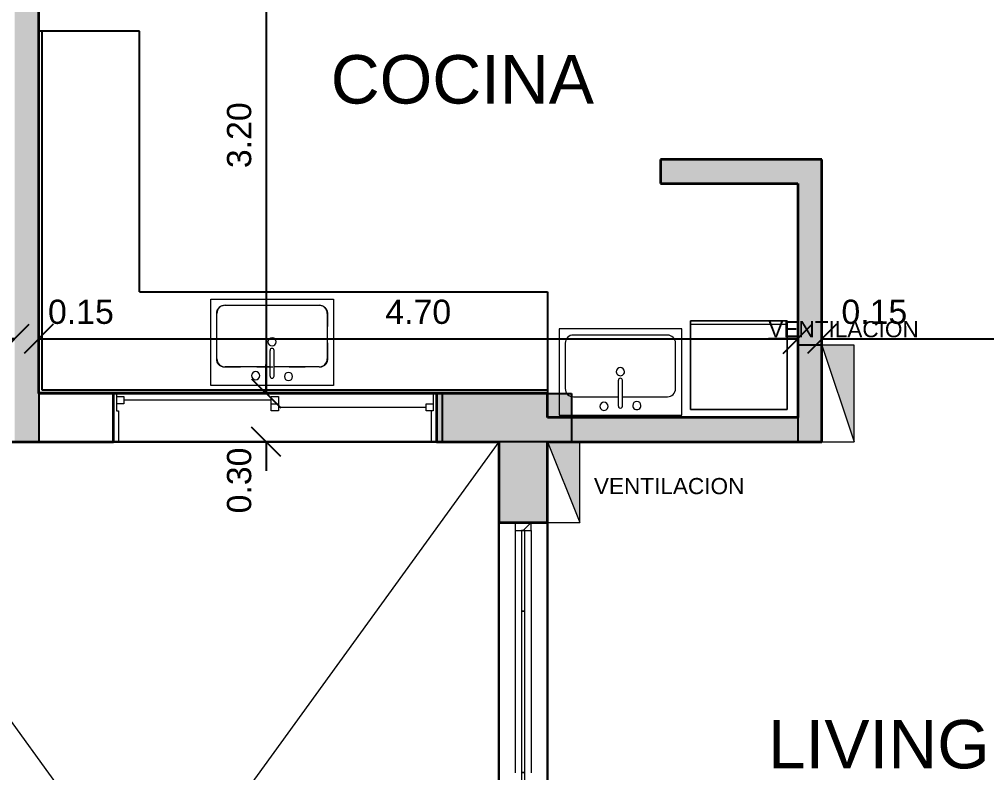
# Model space of a CAD drawing. Header units: metres. Extents: x 42 to 294, y -52 to 32.
# Drawn here: x 104.1 to 110.09, y -16.01 to -11.34 of the extents above; entities that cross this region are included whole.
import ezdxf

# ---------------------------------------------------------------- set-up
doc = ezdxf.new("R2010")
doc.units = ezdxf.units.M
doc.header["$LTSCALE"] = 0.15
doc.linetypes.add('Dash dot dot', pattern=[0.03, 0.012, -0.006, 0, -0.006, 0, -0.006])
doc.layers.get('0').update_dxf_attribs({"lineweight": 20})
for name, color, linetype, lineweight in [('A-FLORCAM', 3, 'Continuous', 9), ('A-GLAZIDM', 6, 'Continuous', 9), ('A-WALL', 2, 'Continuous', 30), ('A-WALLCWM', 6, 'Continuous', 9), ('F-AFFFEQM', 6, 'Continuous', 9), ('P-SANRFIM', 6, 'Continuous', 9), ('VENTILACIONES', 4, 'Continuous', 9)]:
    doc.layers.add(name, color=color, linetype=linetype, lineweight=lineweight)
doc.layers.add('Hatch', color=8, linetype='Continuous')
doc.layers.add('MUROS', color=11, linetype='Continuous')
doc.styles.get("Standard").update_dxf_attribs({"font": 'arial.ttf', "height": 0.15})
doc.dimstyles.new('Copy of Annotative', dxfattribs={"dimtxt": 0.15, "dimasz": 0.18, "dimexe": 0.18, "dimexo": 0.0625, "dimgap": 0.09, "dimtad": 1, "dimzin": 0, "dimdsep": 46, "dimtxsty": 'Standard', "dimblk": 'OBLIQUE', "dimcen": 0.09, "dimse1": 1, "dimse2": 1, "dimadec": 0, "dimazin": 0, "dimtfac": 1, "dimtofl": 0, "dimtmove": 0, "dimatfit": 3, "dimfxl": 1, "dimtolj": 1, "dimtzin": 0, "dimarcsym": 0})

# ---------------------------------------------------------------- blocks, each defined once
blk = doc.blocks.new('Deslizante con cubrejuntas - 2000 x 1200mm-111-04 Tercer piso')
at = {"layer": 'A-GLAZIDM', "lineweight": 13}
for p, q in [((-0.96825, 0.15), (-1, 0.15)), ((-0.96825, -0.04205), (-0.96825, 0.15)), ((0.96825, 0.15), (1, 0.15)), ((0.96825, -0.04205), (0.96825, 0.15)), ((1, 0.15), (1, -0.15)), ((-0.98095, -0.04205), (-0.96825, -0.04205)), ((-0.98095, -0.15), (-0.98095, -0.04205)), ((-0.96825, -0.04205), (-0.9365, -0.04205)), ((-0.9365, -0.04205), (-0.9365, -0.0865)), ((-0.022225, -0.04205), (0.022225, -0.04205)), ((-0.022225, -0.13095), (-0.022225, -0.04205)), ((0.022225, -0.04205), (0.022225, -0.13095)), ((0.98095, -0.04205), (0.96825, -0.04205)), ((0.98095, -0.15), (0.98095, -0.04205)), ((-0.9365, -0.0865), (-0.98095, -0.0865)), ((-0.022225, -0.064275), (-0.9365, -0.064275)), ((0.022225, -0.0865), (-0.022225, -0.0865)), ((0.022225, -0.108725), (0.9365, -0.108725)), ((0.9365, -0.0865), (0.98095, -0.0865)), ((0.9365, -0.13095), (0.9365, -0.0865)), ((-1, -0.15), (-0.98095, -0.15)), ((0.022225, -0.13095), (-0.022225, -0.13095)), ((0.98095, -0.13095), (0.9365, -0.13095)), ((1, -0.15), (0.98095, -0.15))]:
    blk.add_line(p, q, dxfattribs=at)
blk = doc.blocks.new('Panel de sistema - Acristalado-106-04 Tercer piso')
at = {"layer": 'A-WALLCWM'}
for p, q in [((0.25, 0.01), (-0.25, 0.01)), ((-0.25, 0.01), (-0.25, -0.01)), ((0.25, -0.01), (0.25, 0.01)), ((-0.25, -0.01), (0.25, -0.01))]:
    blk.add_line(p, q, dxfattribs=at)
blk = doc.blocks.new('Panel de sistema - Acristalado-103-04 Tercer piso')
at = {"layer": 'A-WALLCWM'}
for p, q in [((0.5, 0.01), (-0.5, 0.01)), ((-0.5, 0.01), (-0.5, -0.01)), ((0.5, -0.01), (0.5, 0.01)), ((-0.5, -0.01), (0.5, -0.01))]:
    blk.add_line(p, q, dxfattribs=at)
blk = doc.blocks.new('Panel de sistema - Acristalado-102-04 Tercer piso')
at = {"layer": 'A-WALLCWM'}
for p, q in [((0.5, 0.01), (-0.5, 0.01)), ((-0.5, 0.01), (-0.5, -0.01)), ((0.5, -0.01), (0.5, 0.01)), ((-0.5, -0.01), (0.5, -0.01))]:
    blk.add_line(p, q, dxfattribs=at)
blk = doc.blocks.new('Montante rectangular - Montante rectangular - 5x10 cm Aluminio-101-04 Tercer piso')
at = {"layer": 'A-WALLCWM'}
h = blk.add_hatch(dxfattribs=at)
h.set_pattern_fill('FP1_5', color=256, style=0, pattern_type=2)
h.set_pattern_definition([(315, (0.026, 0.208), (0.25173, 0.25173), []), (315, (0.407, 0.208), (0.25173, 0.25173), [])])
h.paths.add_polyline_path([(-0.05, 0.05), (-0.05, -0.05), (0, -0.05), (0, 0.05)], flags=0)
at = {"layer": 'A-WALLCWM', "lineweight": 13}
for p, q in [((-0.05, 0.05), (-0.05, -0.05)), ((0, 0.05), (-0.05, 0.05)), ((0, -0.05), (0, 0.05)), ((-0.05, -0.05), (0, -0.05))]:
    blk.add_line(p, q, dxfattribs=at)
blk = doc.blocks.new('Montante rectangular - Montante rectangular - 5x10 cm Aluminio-93-04 Tercer piso')
at = {"layer": 'A-WALLCWM'}
for p, q in [((20.7336, -3.1307), (20.7336, -4.1307)), ((20.8336, -3.1307), (20.8336, -4.1307))]:
    blk.add_line(p, q, dxfattribs=at)
blk = doc.blocks.new('Montante rectangular - Montante rectangular - 5x10 cm Aluminio-99-04 Tercer piso')
at = {"layer": 'A-WALLCWM'}
for p, q in [((20.7336, -2.6307), (20.7336, -3.1307)), ((20.8336, -2.6307), (20.8336, -3.1307))]:
    blk.add_line(p, q, dxfattribs=at)
blk = doc.blocks.new('Counter Top - Corner w sink - 600mm Depth-28-04 Tercer piso')
at = {"layer": 'A-FLORCAM'}
for p, q in [((-0.5755, 2.2406), (-1.2005, 2.2406)), ((-0.5755, 0.625), (-0.5755, 2.2406)), ((1.9495, 0.625), (-0.5755, 0.625)), ((1.9495, 0), (1.9495, 0.625)), ((-1.2005, 0), (1.9495, 0))]:
    blk.add_line(p, q, dxfattribs=at)
at = {"layer": 'A-FLORCAM', "lineweight": 25}
for p, q in [((-0.5755, 2.2406), (-1.2005, 2.2406)), ((-1.1814, 2.2406), (-1.1814, 0.0191)), ((-0.5755, 0.625), (-0.5755, 2.2406)), ((-0.5755, 0.625), (1.9495, 0.625)), ((1.9495, 0.625), (1.9495, 0)), ((-1.1814, 0.0191), (1.9495, 0.0191)), ((1.9495, 0), (-1.2005, 0))]:
    blk.add_line(p, q, dxfattribs=at)
at = {"layer": 'A-FLORCAM', "linetype": 'Dash dot dot'}
for p, q in [((0.5395, 0.54), (-0.0505, 0.54)), ((-0.1005, 0.49), (-0.1005, 0.21)), ((0.5895, 0.21), (0.5895, 0.49)), ((-0.0505, 0.16), (0.5395, 0.16))]:
    blk.add_line(p, q, dxfattribs=at)
for centre, start, end in [((-0.0505, 0.49), 90, 180), ((0.5395, 0.49), 360, 90), ((-0.0505, 0.21), 180, 270), ((0.5395, 0.21), 270, 0)]:
    blk.add_arc(centre, 0.05, start, end, dxfattribs=at)
blk = doc.blocks.new('M_Sink Kitchen-Single - 760 x 535mm-27-04 Tercer piso')
at = {"layer": 'P-SANRFIM'}
for p, q in [((-0.3643, -0.2698), (-0.3643, 0.2652)), ((-0.3643, 0.2652), (0.3957, 0.2652)), ((0.3957, 0.2652), (0.3957, -0.2698)), ((-0.2754, 0.2271), (0.3068, 0.2271)), ((-0.3262, -0.1047), (-0.3262, 0.1763)), ((0.3576, 0.1763), (0.3576, -0.1047)), ((0.003, -0.2127), (0.003, -0.0531)), ((0.0284, -0.2127), (0.0284, -0.0531)), ((0.003, -0.1555), (-0.2754, -0.1555)), ((0.3068, -0.1555), (0.0284, -0.1555)), ((0.3957, -0.2698), (-0.3643, -0.2698))]:
    blk.add_line(p, q, dxfattribs=at)
for centre, radius, start, end in [((-0.2754, 0.1763), 0.0508, 90, 180), ((0.3068, 0.1763), 0.0508, 360, 90), ((0.0157, 0), 0.0254, 360, 180), ((0.0157, 0), 0.0254, 180, 0), ((0.0157, -0.0531), 0.0127, 360, 180), ((-0.2754, -0.1047), 0.0508, 180, 270), ((0.3068, -0.1047), 0.0508, 270, 0), ((-0.0859, -0.2096), 0.0254, 360, 180), ((-0.0859, -0.2096), 0.0254, 180, 0), ((0.0157, -0.2127), 0.0127, 180, 0), ((0.1173, -0.2148), 0.0254, 360, 180), ((0.1173, -0.2148), 0.0254, 180, 0)]:
    blk.add_arc(centre, radius, start, end, dxfattribs=at)
blk = doc.blocks.new('Washer - 600 x 820 x 550mm-26-04 Tercer piso')
at = {"layer": 'F-AFFFEQM'}
for p, q in [((0.1487, 0.675), (-0.4513, 0.675)), ((-0.4513, 0.675), (-0.4513, 0.125)), ((-0.4513, 0.125), (-0.4513, 0.675)), ((-0.4513, 0.675), (0.1487, 0.675)), ((-0.4513, 0.125), (-0.4513, 0.675)), ((-0.4513, 0.675), (0.1487, 0.675)), ((0.1487, 0.125), (0.1487, 0.675)), ((0.1487, 0.675), (0.1487, 0.125)), ((0.1487, 0.675), (0.1487, 0.125)), ((-0.4513, 0.655), (0.1487, 0.655)), ((-0.4513, 0.125), (0.1487, 0.125)), ((0.1487, 0.125), (-0.4513, 0.125)), ((-0.4513, 0.125), (0.1487, 0.125))]:
    blk.add_line(p, q, dxfattribs=at)
blk = doc.blocks.new('Sink - Kitchen _12_ - 760 x 535mm-25-04 Tercer piso')
at = {"layer": 'P-SANRFIM'}
for p, q in [((0.3957, 0.2698), (-0.3643, 0.2698)), ((-0.3643, 0.2698), (-0.3643, -0.2652)), ((-0.3643, 0.2698), (-0.3643, -0.2652)), ((0.3957, 0.2698), (-0.3643, 0.2698)), ((0.3957, -0.2652), (0.3957, 0.2698)), ((0.3957, -0.2652), (0.3957, 0.2698)), ((0.003, 0.2127), (0.003, 0.0531)), ((0.0284, 0.2127), (0.0284, 0.0531)), ((0.003, 0.1555), (-0.2754, 0.1555)), ((0.3068, 0.1555), (0.0284, 0.1555)), ((-0.3262, 0.1047), (-0.3262, -0.1763)), ((0.3576, -0.1763), (0.3576, 0.1047)), ((-0.2754, -0.2271), (0.3068, -0.2271)), ((-0.3643, -0.2652), (0.3957, -0.2652)), ((-0.3643, -0.2652), (0.3957, -0.2652))]:
    blk.add_line(p, q, dxfattribs=at)
for centre, radius, start, end in [((0.1173, 0.2148), 0.0254, 360, 180), ((-0.0859, 0.2096), 0.0254, 360, 180), ((-0.0859, 0.2096), 0.0254, 180, 0), ((0.0157, 0.2127), 0.0127, 360, 180), ((0.1173, 0.2148), 0.0254, 180, 0), ((-0.2754, 0.1047), 0.0508, 90, 180), ((0.3068, 0.1047), 0.0508, 360, 90), ((0.0157, 0), 0.0254, 360, 180), ((0.0157, 0), 0.0254, 180, 0), ((0.0157, 0.0531), 0.0127, 180, 0), ((-0.2754, -0.1763), 0.0508, 180, 270), ((0.3068, -0.1763), 0.0508, 270, 0)]:
    blk.add_arc(centre, radius, start, end, dxfattribs=at)
blk = doc.blocks.new('_Oblique')
at = {"color": 0, "linetype": 'ByBlock', "lineweight": -2}
blk.add_line((-0.5, -0.5), (0.5, 0.5), dxfattribs=at)
blk = doc.blocks.new('*D2394')
at = {"color": 0, "lineweight": -2, "transparency": 16777216}
blk.add_line((102.9627, -13.3207), (104.0677, -13.3207), dxfattribs=at)
at = {"layer": 'Defpoints', "color": 0, "transparency": 16777216}
for p in [(102.9627, -13.3207), (104.0677, -13.3207), (104.0677, -13.3207)]:
    blk.add_point(p, dxfattribs=at)
at = {"color": 0, "lineweight": -2, "transparency": 16777216, "xscale": 0.18, "yscale": 0.18, "zscale": 0.18, "rotation": 180}
blk.add_blockref('_Oblique', (102.9627, -13.3207), dxfattribs=at)
at = {"color": 0, "lineweight": -2, "transparency": 16777216, "xscale": 0.18, "yscale": 0.18, "zscale": 0.18}
blk.add_blockref('_Oblique', (104.0677, -13.3207), dxfattribs=at)
at = {"color": 0, "transparency": 16777216, "insert": (103.4588, -13.1541), "char_height": 0.15, "attachment_point": 5}
blk.add_mtext('\\A1;1.10', dxfattribs=at)
blk = doc.blocks.new('*D2395')
at = {"color": 0, "lineweight": -2, "transparency": 16777216}
for p, q in [((104.0677, -13.3207), (103.8877, -13.3207)), ((104.2177, -13.3207), (104.3977, -13.3207))]:
    blk.add_line(p, q, dxfattribs=at)
at = {"layer": 'Defpoints', "color": 0, "transparency": 16777216}
for p in [(104.0677, -13.3207), (104.2177, -13.3207), (104.2177, -13.3207)]:
    blk.add_point(p, dxfattribs=at)
at = {"color": 0, "lineweight": -2, "transparency": 16777216, "xscale": 0.18, "yscale": 0.18, "zscale": 0.18}
blk.add_blockref('_Oblique', (104.0677, -13.3207), dxfattribs=at)
at = {"color": 0, "lineweight": -2, "transparency": 16777216, "xscale": 0.18, "yscale": 0.18, "zscale": 0.18, "rotation": 180}
blk.add_blockref('_Oblique', (104.2177, -13.3207), dxfattribs=at)
at = {"color": 0, "transparency": 16777216, "insert": (104.479, -13.1541), "char_height": 0.15, "attachment_point": 5}
blk.add_mtext('\\A1;0.15', dxfattribs=at)
blk = doc.blocks.new('*D2396')
at = {"color": 0, "lineweight": -2, "transparency": 16777216}
blk.add_line((104.2177, -13.3207), (108.9177, -13.3207), dxfattribs=at)
at = {"layer": 'Defpoints', "color": 0, "transparency": 16777216}
for p in [(104.2177, -13.3207), (108.9177, -13.3207), (108.9177, -13.3207)]:
    blk.add_point(p, dxfattribs=at)
at = {"color": 0, "lineweight": -2, "transparency": 16777216, "xscale": 0.18, "yscale": 0.18, "zscale": 0.18, "rotation": 180}
blk.add_blockref('_Oblique', (104.2177, -13.3207), dxfattribs=at)
at = {"color": 0, "lineweight": -2, "transparency": 16777216, "xscale": 0.18, "yscale": 0.18, "zscale": 0.18}
blk.add_blockref('_Oblique', (108.9177, -13.3207), dxfattribs=at)
at = {"color": 0, "transparency": 16777216, "insert": (106.5677, -13.1541), "char_height": 0.15, "attachment_point": 5}
blk.add_mtext('\\A1;4.70', dxfattribs=at)
blk = doc.blocks.new('*D2397')
at = {"color": 0, "lineweight": -2, "transparency": 16777216}
for p, q in [((108.9177, -13.3207), (108.7377, -13.3207)), ((109.0677, -13.3207), (109.2477, -13.3207))]:
    blk.add_line(p, q, dxfattribs=at)
at = {"layer": 'Defpoints', "color": 0, "transparency": 16777216}
for p in [(108.9177, -13.3207), (109.0677, -13.3207), (109.0677, -13.3207)]:
    blk.add_point(p, dxfattribs=at)
at = {"color": 0, "lineweight": -2, "transparency": 16777216, "xscale": 0.18, "yscale": 0.18, "zscale": 0.18}
blk.add_blockref('_Oblique', (108.9177, -13.3207), dxfattribs=at)
at = {"color": 0, "lineweight": -2, "transparency": 16777216, "xscale": 0.18, "yscale": 0.18, "zscale": 0.18, "rotation": 180}
blk.add_blockref('_Oblique', (109.0677, -13.3207), dxfattribs=at)
at = {"color": 0, "transparency": 16777216, "insert": (109.3921, -13.1541), "char_height": 0.15, "attachment_point": 5}
blk.add_mtext('\\A1;0.15', dxfattribs=at)
blk = doc.blocks.new('*D2398')
at = {"color": 0, "lineweight": -2, "transparency": 16777216}
blk.add_line((109.0677, -13.3207), (113.5427, -13.3207), dxfattribs=at)
at = {"layer": 'Defpoints', "color": 0, "transparency": 16777216}
for p in [(109.0677, -13.3207), (113.5427, -13.3207), (113.5427, -13.3207)]:
    blk.add_point(p, dxfattribs=at)
at = {"color": 0, "lineweight": -2, "transparency": 16777216, "xscale": 0.18, "yscale": 0.18, "zscale": 0.18, "rotation": 180}
blk.add_blockref('_Oblique', (109.0677, -13.3207), dxfattribs=at)
at = {"color": 0, "lineweight": -2, "transparency": 16777216, "xscale": 0.18, "yscale": 0.18, "zscale": 0.18}
blk.add_blockref('_Oblique', (113.5427, -13.3207), dxfattribs=at)
at = {"color": 0, "transparency": 16777216, "insert": (111.3052, -13.1541), "char_height": 0.15, "attachment_point": 5}
blk.add_mtext('\\A1;4.48', dxfattribs=at)
blk = doc.blocks.new('*D2503')
at = {"color": 0, "lineweight": -2, "transparency": 16777216}
blk.add_line((105.6262, -10.459), (105.6262, -13.659), dxfattribs=at)
at = {"layer": 'Defpoints', "color": 0, "transparency": 16777216}
for p in [(105.6347, -10.459), (105.6202, -13.659), (105.6262, -13.659)]:
    blk.add_point(p, dxfattribs=at)
at = {"color": 0, "lineweight": -2, "transparency": 16777216, "xscale": 0.18, "yscale": 0.18, "zscale": 0.18}
for p, rotation in [((105.6262, -10.459), 90), ((105.6262, -13.659), 270)]:
    blk.add_blockref('_Oblique', p, dxfattribs=dict(at, rotation=rotation))
at = {"color": 0, "transparency": 16777216, "insert": (105.4595, -12.059), "char_height": 0.15, "attachment_point": 5, "rotation": 90}
blk.add_mtext('\\A1;3.20', dxfattribs=at)
blk = doc.blocks.new('*D2504')
at = {"color": 0, "lineweight": -2, "transparency": 16777216}
for p, q in [((105.6262, -13.659), (105.6262, -13.479)), ((105.6262, -13.959), (105.6262, -14.139))]:
    blk.add_line(p, q, dxfattribs=at)
at = {"layer": 'Defpoints', "color": 0, "transparency": 16777216}
for p in [(105.6202, -13.659), (105.6262, -13.959), (105.6802, -13.959)]:
    blk.add_point(p, dxfattribs=at)
at = {"color": 0, "lineweight": -2, "transparency": 16777216, "xscale": 0.18, "yscale": 0.18, "zscale": 0.18}
for p, rotation in [((105.6262, -13.659), 270), ((105.6262, -13.959), 90)]:
    blk.add_blockref('_Oblique', p, dxfattribs=dict(at, rotation=rotation))
at = {"color": 0, "transparency": 16777216, "insert": (105.4595, -14.1984), "char_height": 0.15, "attachment_point": 5, "rotation": 90}
blk.add_mtext('\\A1;0.30', dxfattribs=at)

msp = doc.modelspace()

# ---------------------------------------------------------------- hatches: boundary and pattern name
at = {"layer": 'Hatch'}
msp.add_hatch(color=256, dxfattribs=at).paths.add_polyline_path([(107.5177, -10.309), (107.5177, -8.809), (107.5177, -8.659), (107.3677, -8.659), (107.3677, -8.809), (107.3677, -10.309), (105.8677, -10.309), (105.8677, -8.809), (105.8677, -8.659), (105.7177, -8.659), (105.7177, -8.809), (105.7177, -10.309), (104.2177, -10.309), (104.2177, -8.809), (104.2177, -8.659), (104.0677, -8.659), (104.0677, -8.809), (104.0677, -9.709), (104.0677, -9.859), (104.0677, -13.659), (104.0677, -13.959), (104.2177, -13.959), (104.2177, -13.659), (104.2177, -10.459), (107.5177, -10.459)])
at = {"layer": 'Hatch', "ltscale": 0.2}
for points in [[(109.0677, -13.359), (108.9177, -13.359), (108.9177, -13.959), (109.0677, -13.959)], [(107.5177, -13.959), (107.5177, -13.659), (106.7177, -13.659), (106.7177, -13.959)]]:
    msp.add_hatch(color=256, dxfattribs=at).paths.add_polyline_path(points)
at = {"layer": 'MUROS'}
h = msp.add_hatch(color=256, dxfattribs=at)
h.paths.add_polyline_path([(107.1527, -8.659), (107.1527, -8.809), (107.3573, -8.809), (107.3573, -8.659)])
h.paths.add_polyline_path([(106.1027, -8.809), (106.1027, -8.659), (105.8677, -8.659), (105.8677, -8.809)])
h.paths.add_polyline_path([(105.5027, -8.659), (105.5027, -8.809), (105.7073, -8.809), (105.7073, -8.659)])
h.paths.add_polyline_path([(107.5177, -10.309), (107.5177, -10.459), (108.9073, -10.459), (108.9073, -10.309), (108.3027, -10.309), (108.3027, -9.609), (108.9177, -9.609), (108.9177, -9.859), (109.0677, -9.859), (109.0677, -8.809), (112.5677, -8.809), (112.5677, -8.659), (107.5177, -8.659), (107.5177, -8.809), (108.2027, -8.809), (108.2027, -10.309)])
h.paths.add_polyline_path([(108.3027, -9.509), (108.3027, -8.809), (108.9177, -8.809), (108.9177, -9.509)], flags=16)
h.paths.add_polyline_path([(109.0677, -10.459), (108.9177, -10.459), (108.9177, -11.209), (109.0677, -11.209)])
h.paths.add_polyline_path([(108.0677, -12.209), (108.0677, -12.359), (108.9177, -12.359), (108.9177, -13.359), (109.0677, -13.359), (109.0677, -12.209)])
h.paths.add_polyline_path([(105.6152, -8.6214), (105.6152, -8.1386), (105.3061, -8.1386), (105.3061, -8.6214)], flags=9)
h.paths.add_polyline_path([(108.367, -9.0539), (108.8499, -9.0539), (108.8499, -8.7448), (108.367, -8.7448)], flags=24)
h.paths.add_polyline_path([(108.3511, -9.423), (108.8339, -9.423), (108.8339, -9.1139), (108.3511, -9.1139)], flags=8)
msp.add_hatch(color=256, dxfattribs=at).paths.add_polyline_path([(106.7177, -13.659), (106.6802, -13.659), (106.6802, -13.959), (106.7177, -13.959)])
h = msp.add_hatch(color=256, dxfattribs=at)
h.paths.add_polyline_path([(108.9177, -13.809), (107.5177, -13.809), (107.5177, -13.959), (108.9177, -13.959)])
h.paths.add_polyline_path([(107.3677, -13.959), (107.0677, -13.959), (107.0677, -14.459), (107.3677, -14.459)])
h.paths.add_polyline_path([(108.4552, -19.559), (107.3677, -19.559), (107.3677, -19.859), (108.4552, -19.859)])
h.paths.add_polyline_path([(107.3677, -18.959), (107.0677, -18.959), (107.0677, -19.059), (107.3677, -19.059)])
h.paths.add_polyline_path([(107.6677, -19.859), (107.5677, -19.859), (107.5677, -20.959), (120.5927, -20.959), (120.5927, -18.6491), (120.4927, -18.6491), (120.4927, -20.859), (107.6677, -20.859)])
h.paths.add_polyline_path([(112.5177, -19.559), (112.0677, -19.559), (112.0677, -19.859), (112.5177, -19.859)], flags=17)
h.paths.add_polyline_path([(111.4677, -19.559), (110.4552, -19.559), (110.4552, -19.859), (111.4677, -19.859)], flags=17)
h.paths.add_polyline_path([(111.7677, -18.6491), (111.6177, -18.6491), (111.6177, -19.559), (111.7677, -19.559)])
h.paths.add_polyline_path([(114.6177, -19.559), (114.5177, -19.559), (114.5177, -19.859), (114.6177, -19.859)], flags=17)
h.paths.add_polyline_path([(115.3177, -19.559), (115.2177, -19.559), (115.2177, -19.859), (115.3177, -19.859)], flags=17)
h.paths.add_polyline_path([(114.9927, -18.6491), (114.8427, -18.6491), (114.8427, -19.559), (114.9927, -19.559)])
h.paths.add_polyline_path([(118.8927, -19.559), (117.3177, -19.559), (117.3177, -19.859), (118.8927, -19.859)], flags=17)
h.paths.add_polyline_path([(119.4927, -18.859), (119.1927, -18.859), (119.1927, -19.259), (119.4927, -19.259)], flags=17)
h.paths.add_polyline_path([(120.5927, -15.959), (119.4927, -15.959), (119.4927, -16.059), (120.4927, -16.059), (120.4927, -18.6491), (120.5927, -18.6491)])
h.paths.add_polyline_path([(119.4927, -15.209), (119.1927, -15.209), (119.1927, -15.909), (116.1427, -15.909), (116.1427, -15.309), (116.1306, -15.309), (115.9927, -15.309), (115.9927, -16.059), (119.1927, -16.059), (119.1927, -16.859), (119.4927, -16.859)])
at = {"layer": 'VENTILACIONES'}
for points in [[(109.2677, -13.359), (109.0677, -13.359), (109.2677, -13.959)], [(107.5677, -13.959), (107.3677, -13.959), (107.5677, -14.459)]]:
    msp.add_hatch(color=256, dxfattribs=at).paths.add_polyline_path(points)

# ---------------------------------------------------------------- linework, layer by layer
for p, q in [((107.0677, -19.859), (102.7927, -13.959)), ((107.0677, -13.959), (102.7927, -19.859)), ((107.0677, -19.859), (102.7927, -13.959)), ((107.0677, -13.959), (102.7927, -19.859))]:
    msp.add_line(p, q)
at = {"layer": 'A-WALL', "lineweight": 35}
for p, q in [((104.2177, -13.659), (104.2177, -10.459)), ((109.0677, -12.209), (108.0677, -12.209)), ((108.0677, -12.209), (108.0677, -12.359)), ((109.0677, -13.959), (109.0677, -12.209)), ((108.0677, -12.359), (108.9177, -12.359)), ((108.9177, -12.359), (108.9177, -13.809)), ((104.6802, -13.659), (104.2177, -13.659)), ((104.6802, -13.959), (104.6802, -13.659)), ((107.3677, -13.659), (106.6802, -13.659)), ((106.6802, -13.659), (106.6802, -13.959)), ((107.3677, -13.809), (107.3677, -13.659)), ((108.9177, -13.809), (107.3677, -13.809)), ((103.8177, -13.959), (104.6802, -13.959)), ((106.6802, -13.959), (107.0677, -13.959)), ((107.0677, -13.959), (107.0677, -14.459)), ((107.3677, -14.459), (107.3677, -13.959)), ((107.3677, -13.959), (109.0677, -13.959)), ((107.0677, -14.459), (107.3677, -14.459))]:
    msp.add_line(p, q, dxfattribs=at)
at = {"layer": 'A-WALL'}
for p, q in [((104.6802, -13.659), (106.6802, -13.659)), ((106.6802, -13.959), (104.6802, -13.959)), ((107.0677, -18.959), (107.0677, -14.459)), ((107.3677, -14.459), (107.3677, -18.959))]:
    msp.add_line(p, q, dxfattribs=at)
at = {"layer": 'Hatch', "ltscale": 0.2}
for p, q in [((109.0677, -13.359), (108.9177, -13.359)), ((108.9177, -13.359), (108.9177, -13.959)), ((109.0677, -13.959), (109.0677, -13.359)), ((106.7177, -13.959), (106.7177, -13.659)), ((106.7177, -13.659), (107.5177, -13.659)), ((107.5177, -13.659), (107.5177, -13.959)), ((107.5177, -13.959), (106.7177, -13.959)), ((108.9177, -13.959), (109.0677, -13.959))]:
    msp.add_line(p, q, dxfattribs=at)
at = {"layer": 'Hatch'}
msp.add_line((104.2177, -13.659), (104.2177, -13.959), dxfattribs=at)
at = {"layer": 'VENTILACIONES'}
for p, q in [((109.2677, -13.359), (109.0677, -13.359)), ((109.0677, -13.359), (109.2677, -13.959)), ((109.2677, -13.959), (109.2677, -13.359)), ((107.3677, -13.959), (107.3677, -14.459)), ((107.3677, -13.959), (107.5677, -14.459)), ((107.5677, -14.459), (107.5677, -13.959)), ((109.0677, -13.959), (109.2677, -13.959)), ((107.3677, -14.459), (107.5677, -14.459))]:
    msp.add_line(p, q, dxfattribs=at)

# ---------------------------------------------------------------- block references
at = {"layer": 'A-FLORCAM'}
msp.add_blockref('Counter Top - Corner w sink - 600mm Depth-28-04 Tercer piso', (105.4181, -13.6549), dxfattribs=at)
at = {"layer": 'A-GLAZIDM', "rotation": 180}
msp.add_blockref('Deslizante con cubrejuntas - 2000 x 1200mm-111-04 Tercer piso', (105.6802, -13.809), dxfattribs=at)
at = {"layer": 'A-WALLCWM'}
for name, p, rotation in [('Montante rectangular - Montante rectangular - 5x10 cm Aluminio-101-04 Tercer piso', (107.2177, -14.459), 89.9999999999999), ('Panel de sistema - Acristalado-106-04 Tercer piso', (107.2177, -14.759), 269.9999999999999), ('Panel de sistema - Acristalado-102-04 Tercer piso', (107.2177, -15.509), 269.9999999999999), ('Panel de sistema - Acristalado-103-04 Tercer piso', (107.2177, -16.509), 269.9999999999999)]:
    msp.add_blockref(name, p, dxfattribs=dict(at, rotation=rotation))
for name in ['Montante rectangular - Montante rectangular - 5x10 cm Aluminio-99-04 Tercer piso', 'Montante rectangular - Montante rectangular - 5x10 cm Aluminio-93-04 Tercer piso']:
    msp.add_blockref(name, (86.4341, -11.8784), dxfattribs=at)
at = {"layer": 'F-AFFFEQM'}
msp.add_blockref('Washer - 600 x 820 x 550mm-26-04 Tercer piso', (108.704, -13.884), dxfattribs=at)
at = {"layer": 'P-SANRFIM'}
msp.add_blockref('M_Sink Kitchen-Single - 760 x 535mm-27-04 Tercer piso', (105.647, -13.3393), dxfattribs=at)
at = {"layer": 'P-SANRFIM', "rotation": 180}
msp.add_blockref('Sink - Kitchen _12_ - 760 x 535mm-25-04 Tercer piso', (107.8353, -13.5243), dxfattribs=at)

# ---------------------------------------------------------------- texts
at = {"char_height": 0.3, "width": 8.330833, "attachment_point": 1}
for s, insert in [('COCINA', (106.0261, -11.5627)), ('LIVING', (108.7333, -15.6826))]:
    msp.add_mtext(s, dxfattribs=dict(at, insert=insert))
at = {"ltscale": 0.1, "char_height": 0.1, "width": 2.147718, "attachment_point": 1}
for insert in [(108.7357, -13.211), (107.6557, -14.1831)]:
    msp.add_mtext('VENTILACION', dxfattribs=dict(at, insert=insert))

# ---------------------------------------------------------------- dimensions: what is measured, and where the dimension line sits
dim = msp.add_linear_dim(base=(105.6262, -13.659), p1=(105.6347, -10.459), p2=(105.6202, -13.659), angle=90, dimstyle='Copy of Annotative', override={"dimscale": 0, "dimtix": 0, "dimtofl": 0, "dimtmove": 1, "dimatfit": 3})
dim.commit()
dim.dimension.update_dxf_attribs({"geometry": '*D2503', "text_midpoint": (105.4595, -12.059)})
dim = msp.add_linear_dim(base=(104.0677, -13.3207), p1=(102.9627, -13.3207), p2=(104.0677, -13.3207), text='1.10', dimstyle='Copy of Annotative', override={"dimscale": 0, "dimtix": 0, "dimtofl": 0, "dimtmove": 1, "dimatfit": 3})
dim.commit()
dim.dimension.update_dxf_attribs({"geometry": '*D2394', "text_midpoint": (103.4588, -13.3207), "dimtype": 160})
for base, p1, p2, picture, middle in [((104.2177, -13.3207), (104.0677, -13.3207), (104.2177, -13.3207), '*D2395', (104.479, -13.3207)), ((109.0677, -13.3207), (108.9177, -13.3207), (109.0677, -13.3207), '*D2397', (109.3921, -13.3207))]:
    dim = msp.add_linear_dim(base=base, p1=p1, p2=p2, dimstyle='Copy of Annotative', override={"dimscale": 0, "dimtix": 0, "dimtofl": 0, "dimtmove": 1, "dimatfit": 3})
    dim.commit()
    dim.dimension.update_dxf_attribs({"geometry": picture, "text_midpoint": middle, "dimtype": 160})
for base, p1, p2, picture, middle in [((108.9177, -13.3207), (104.2177, -13.3207), (108.9177, -13.3207), '*D2396', (106.5677, -13.1541)), ((113.5426618489, -13.3206821337), (109.0676618489, -13.3206821337), (113.5426618489, -13.3206821337), '*D2398', (111.3051618489, -13.1540961856))]:
    dim = msp.add_linear_dim(base=base, p1=p1, p2=p2, dimstyle='Copy of Annotative', override={"dimscale": 0, "dimtix": 0, "dimtofl": 0, "dimtmove": 1, "dimatfit": 3})
    dim.commit()
    dim.dimension.update_dxf_attribs({"geometry": picture, "text_midpoint": middle})
dim = msp.add_linear_dim(base=(105.6262, -13.959), p1=(105.6202, -13.659), p2=(105.6802, -13.959), angle=90, dimstyle='Copy of Annotative', override={"dimscale": 0, "dimtix": 0, "dimtofl": 0, "dimtmove": 1, "dimatfit": 3})
dim.commit()
dim.dimension.update_dxf_attribs({"geometry": '*D2504', "text_midpoint": (105.6262, -14.1984), "dimtype": 160})

doc.saveas('drawing.dxf')
